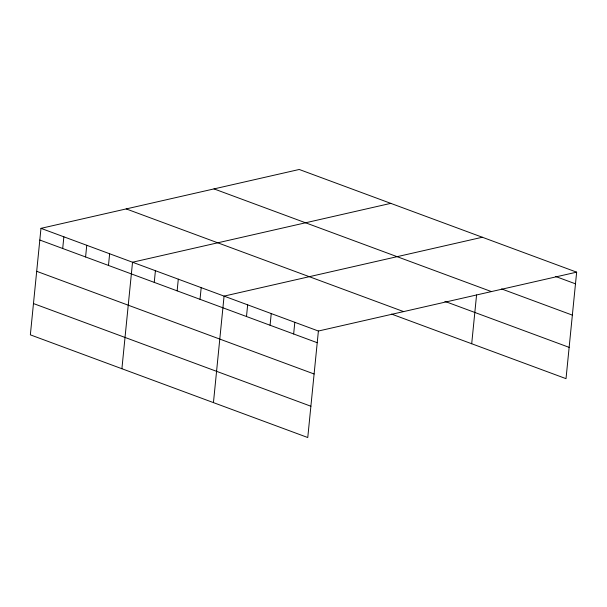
<?xml version="1.0" encoding="UTF-8"?>
<svg xmlns="http://www.w3.org/2000/svg" width="607" height="607" viewBox="0 0 607 607"><rect width="100%" height="100%" fill="white"/><g stroke="black" fill="none" stroke-linecap="round" stroke-linejoin="round"><path stroke-width="0.91" d="M576.65 272.156L299.236 169.474L40.98 228.346L30.35 334.844L307.764 437.526L318.394 331.027L576.65 272.156L566.02 378.654L391.598 314.092M62.703 248.498L63.864 236.813M85.587 256.966L86.755 245.289M108.478 265.441L109.639 253.756M121.901 368.73L132.531 262.232L390.779 203.36M154.246 282.384L155.415 270.699M177.138 290.852L178.299 279.174M200.022 299.327L201.19 287.642M213.444 402.616L224.074 296.117L482.33 237.246M246.488 316.52L247.656 304.843M270.069 325.253L271.238 313.576M293.651 333.979L294.812 322.302M471.7 343.744L476.571 294.949M555.397 276.397L575.482 283.833M501.617 288.94L572.363 315.124M214.013 188.898L491.427 291.588M444.893 301.375L569.146 347.363M126.203 208.914L403.617 311.603M40.98 228.346L318.394 331.027M39.812 240.023L317.233 342.705M36.693 271.314L314.107 373.995M33.476 303.553L310.89 406.235"/></g></svg>
